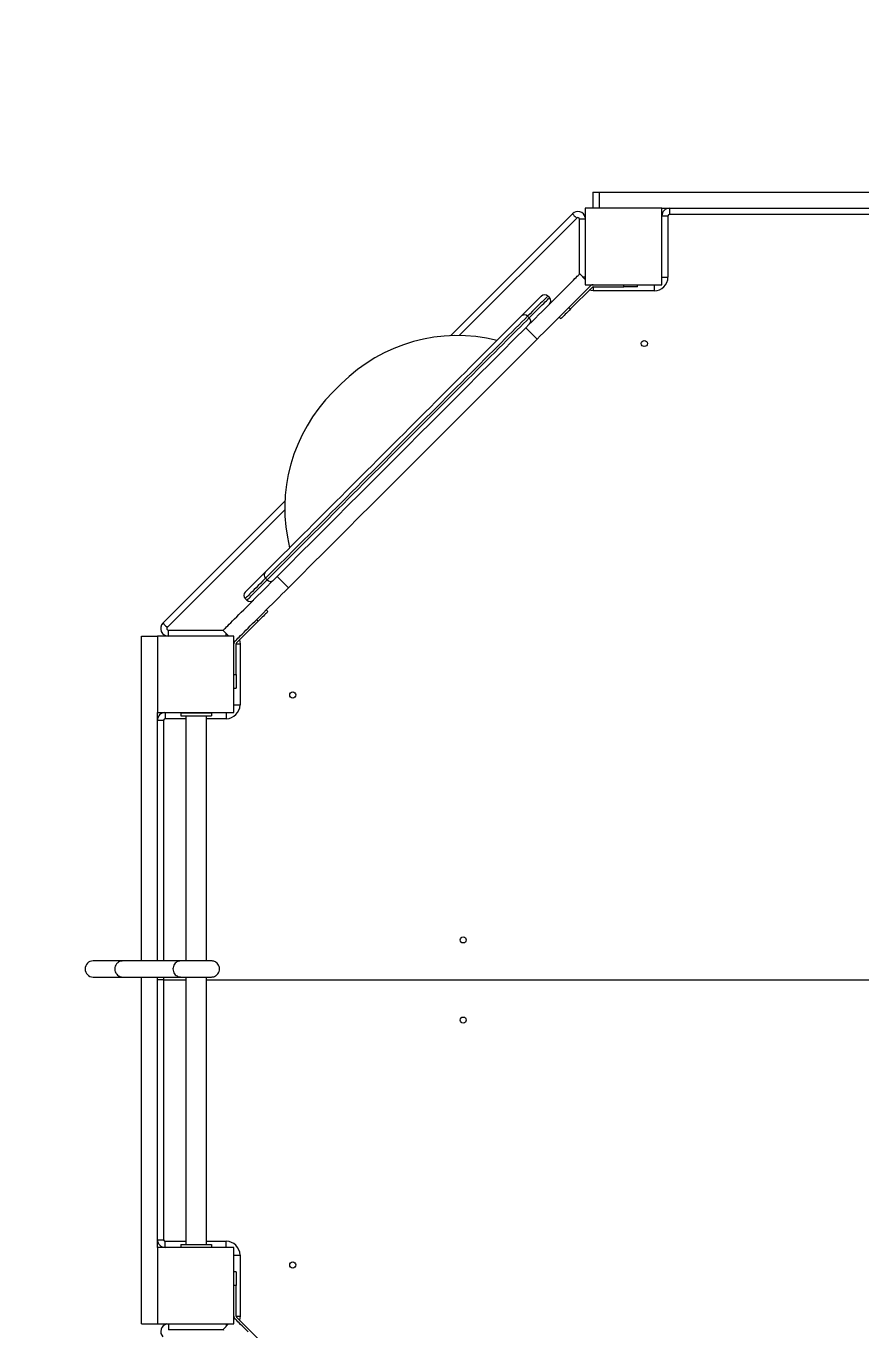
# Model space of a CAD drawing. Header units: millimetres. Extents: x -6600 to 7025, y -6221 to 3623.
# Drawn here: x -3796 to -2704, y -356 to 1350 of the extents above; entities that cross this region are included whole.
import ezdxf

# ---------------------------------------------------------------- set-up
doc = ezdxf.new("R2010")
doc.units = ezdxf.units.MM
for name, color, linetype in [('DIKOM_ОБЪЕКТ', 7, 'Continuous'), ('DIKOM_РАЗМЕР_ЗОНА', 7, 'Continuous'), ('DIKOM_РАЗМЕР_ОБЪЕКТА', 7, 'Continuous')]:
    doc.layers.add(name, color=color, linetype=linetype)
doc.styles.add('style1', font='arial.ttf', dxfattribs={"width": 0.8})
doc.dimstyles.new('1-50', dxfattribs={"dimtxt": 300, "dimasz": 200, "dimexe": 100, "dimexo": 0, "dimgap": 100, "dimtad": 1, "dimtxsty": 'style1', "dimcen": 200, "dimclrd": 7, "dimclre": 7, "dimclrt": 7, "dimadec": 1, "dimazin": 2, "dimtfac": 1, "dimtmove": 0, "dimatfit": 2, "dimfxl": 0, "dimlwd": 25, "dimlwe": 18, "dimarcsym": 0})

# ---------------------------------------------------------------- blocks, each defined once
blk = doc.blocks.new('*D0')
at = {"layer": 'Defpoints', "color": 0, "transparency": 16777216}
for p in [(5516.1, -354), (-3645.1, -372.5), (5516.1, -5541.8)]:
    blk.add_point(p, dxfattribs=at)
at = {"layer": 'DIKOM_РАЗМЕР_ОБЪЕКТА', "color": 7, "lineweight": 18, "transparency": 16777216}
for p, q in [((5516.1, -354), (5516.1, -5641.8)), ((-3645.1, -372.5), (-3645.1, -5641.8))]:
    blk.add_line(p, q, dxfattribs=at)
at = {"layer": 'DIKOM_РАЗМЕР_ОБЪЕКТА', "color": 7, "lineweight": 25, "transparency": 16777216}
blk.add_line((-3445.1, -5541.8), (5316.1, -5541.8), dxfattribs=at)
at = {"layer": 'DIKOM_РАЗМЕР_ОБЪЕКТА', "color": 7, "transparency": 16777216}
for points in [[(-3445.1, -5508.5), (-3445.1, -5575.1), (-3645.1, -5541.8)], [(5316.1, -5508.5), (5316.1, -5575.1), (5516.1, -5541.8)]]:
    blk.add_solid(points, dxfattribs=at)
at = {"layer": 'DIKOM_РАЗМЕР_ОБЪЕКТА', "color": 7, "transparency": 16777216, "insert": (935.5, -5288.6), "char_height": 300, "attachment_point": 5, "style": 'style1'}
blk.add_mtext('9150', dxfattribs=at)
blk = doc.blocks.new('*D1')
at = {"layer": 'Defpoints', "color": 0, "transparency": 16777216}
for p in [(3072.2, 2122.9), (-5486.8, -2868.5), (-2902.6, -2868.5)]:
    blk.add_point(p, dxfattribs=at)
at = {"layer": 'DIKOM_РАЗМЕР_ОБЪЕКТА', "color": 7, "lineweight": 18, "transparency": 16777216}
for p, q in [((3072.2, 2122.9), (-5586.8, 2122.9)), ((-2902.6, -2868.5), (-5586.8, -2868.5))]:
    blk.add_line(p, q, dxfattribs=at)
at = {"layer": 'DIKOM_РАЗМЕР_ОБЪЕКТА', "color": 7, "lineweight": 25, "transparency": 16777216}
blk.add_line((-5486.8, 1922.9), (-5486.8, -2668.5), dxfattribs=at)
at = {"layer": 'DIKOM_РАЗМЕР_ОБЪЕКТА', "color": 7, "transparency": 16777216}
for points in [[(-5520.1, 1922.9), (-5453.5, 1922.9), (-5486.8, 2122.9)], [(-5520.1, -2668.5), (-5453.5, -2668.5), (-5486.8, -2868.5)]]:
    blk.add_solid(points, dxfattribs=at)
at = {"layer": 'DIKOM_РАЗМЕР_ОБЪЕКТА', "color": 7, "transparency": 16777216, "insert": (-5740, -512.1), "char_height": 300, "attachment_point": 5, "rotation": 90, "style": 'style1'}
blk.add_mtext('4950', dxfattribs=at)
blk = doc.blocks.new('*D2')
at = {"layer": 'Defpoints', "color": 0, "transparency": 16777216}
for p in [(2016.7, 3622.9), (-6150.4, -4868.5), (-3431.1, -4868.5)]:
    blk.add_point(p, dxfattribs=at)
at = {"layer": 'DIKOM_РАЗМЕР_ЗОНА', "color": 7, "lineweight": 18, "transparency": 16777216}
for p, q in [((2016.7, 3622.9), (-6250.4, 3622.9)), ((-3431.1, -4868.5), (-6250.4, -4868.5))]:
    blk.add_line(p, q, dxfattribs=at)
at = {"layer": 'DIKOM_РАЗМЕР_ЗОНА', "color": 7, "lineweight": 25, "transparency": 16777216}
blk.add_line((-6150.4, 3422.9), (-6150.4, -4668.5), dxfattribs=at)
at = {"layer": 'DIKOM_РАЗМЕР_ЗОНА', "color": 7, "transparency": 16777216}
for points in [[(-6183.7, 3422.9), (-6117.1, 3422.9), (-6150.4, 3622.9)], [(-6183.7, -4668.5), (-6117.1, -4668.5), (-6150.4, -4868.5)]]:
    blk.add_solid(points, dxfattribs=at)
at = {"layer": 'DIKOM_РАЗМЕР_ЗОНА', "color": 7, "transparency": 16777216, "insert": (-6403.6, -540.9), "char_height": 300, "attachment_point": 5, "rotation": 90, "style": 'style1'}
blk.add_mtext('8450', dxfattribs=at)
blk = doc.blocks.new('*D3')
at = {"layer": 'Defpoints', "color": 0, "transparency": 16777216}
for p in [(-5145.1, 52.6), (7022.2, -451), (7022.2, -6120.9)]:
    blk.add_point(p, dxfattribs=at)
at = {"layer": 'DIKOM_РАЗМЕР_ЗОНА', "color": 7, "lineweight": 18, "transparency": 16777216}
for p, q in [((-5145.1, 52.6), (-5145.1, -6220.9)), ((7022.2, -451), (7022.2, -6220.9))]:
    blk.add_line(p, q, dxfattribs=at)
at = {"layer": 'DIKOM_РАЗМЕР_ЗОНА', "color": 7, "lineweight": 25, "transparency": 16777216}
blk.add_line((-4945.1, -6120.9), (6822.2, -6120.9), dxfattribs=at)
at = {"layer": 'DIKOM_РАЗМЕР_ЗОНА', "color": 7, "transparency": 16777216}
for points in [[(-4945.1, -6087.6), (-4945.1, -6154.2), (-5145.1, -6120.9)], [(6822.2, -6087.6), (6822.2, -6154.2), (7022.2, -6120.9)]]:
    blk.add_solid(points, dxfattribs=at)
at = {"layer": 'DIKOM_РАЗМЕР_ЗОНА', "color": 7, "transparency": 16777216, "insert": (938.6, -5867.7), "char_height": 300, "attachment_point": 5, "style": 'style1'}
blk.add_mtext('12150', dxfattribs=at)

msp = doc.modelspace()

# ---------------------------------------------------------------- linework, layer by layer
at = {"layer": 'DIKOM_ОБЪЕКТ', "color": 7, "linetype": 'Continuous', "lineweight": 15}
for p, q in [((-3054.545, 1132.628), (-3054.545, 1111.628)), ((-3054.545, 1132.628), (-3046.164, 1132.628)), ((-3046.164, 1132.628), (-3046.164, 1111.628)), ((-3046.164, 1132.628), (-2299.925, 1132.628)), ((-2964.545, 1111.628), (-3064.545, 1111.628)), ((-3064.545, 1111.628), (-3064.545, 1011.628)), ((-2964.545, 1111.628), (-2278.925, 1111.628)), ((-2964.545, 1011.628), (-2964.545, 1111.628)), ((-2954.308, 1111.628), (-2954.308, 1103.628)), ((-3241.004, 944.826), (-3081.38, 1104.45)), ((-3075.723, 1098.793), (-3229.502, 945.014)), ((-3072.309, 1025.224), (-3072.309, 1097.379)), ((-3064.545, 1097.379), (-3072.309, 1097.379)), ((-2964.308, 1101.628), (-2956.308, 1101.628)), ((-2964.308, 1021.629), (-2964.308, 1101.628)), ((-2956.308, 1101.628), (-2956.308, 1021.629)), ((-2614.31, 1103.628), (-2954.308, 1103.628)), ((-3071.762, 1025.77), (-3064.545, 1018.553)), ((-3083.783, 979.808), (-3055.549, 1008.042)), ((-3064.545, 1021.629), (-3067.621, 1021.629)), ((-3064.545, 1011.628), (-2964.545, 1011.628)), ((-3057.62, 1011.628), (-3056.913, 1010.921)), ((-3054.309, 1011.629), (-3054.309, 1011.625)), ((-3054.309, 1008.621), (-3054.309, 1003.629)), ((-3054.135, 1008.628), (-3014.206, 1008.628)), ((-3014.206, 1008.628), (-3014.206, 1011.628)), ((-2996.206, 1008.628), (-3014.206, 1008.628)), ((-2996.206, 1008.628), (-2996.206, 1011.628)), ((-2974.308, 1011.629), (-2974.308, 1003.629)), ((-2964.308, 1021.629), (-2956.308, 1021.629)), ((-3111.36, 994.658), (-3113.481, 996.779)), ((-2974.308, 1003.629), (-3054.309, 1003.629)), ((-3085.904, 981.93), (-3083.783, 979.808)), ((-3140.007, 970.253), (-3137.886, 968.132)), ((-3098.632, 969.202), (-3096.511, 967.08)), ((-3142.473, 955.06), (-3127.624, 940.21)), ((-3617.129, 568.701), (-3457.508, 728.322)), ((-3457.696, 716.82), (-3611.472, 563.044)), ((-3482.936, 627.325), (-3480.814, 625.203)), ((-3467.742, 629.791), (-3452.893, 614.941)), ((-3509.461, 600.799), (-3507.34, 598.678)), ((-3479.763, 583.829), (-3481.884, 585.95)), ((-3520.725, 542.867), (-3492.491, 571.101)), ((-3492.491, 571.101), (-3494.612, 573.222)), ((-3645.31, 551.511), (-3624.31, 551.511)), ((-3645.31, 126.551), (-3645.31, 551.511)), ((-3524.31, 551.628), (-3624.31, 551.628)), ((-3624.31, 551.628), (-3624.31, 451.628)), ((-3610.058, 551.63), (-3610.058, 559.63)), ((-3610.058, 559.63), (-3537.903, 559.63)), ((-3534.312, 551.63), (-3610.058, 551.63)), ((-3538.453, 559.08), (-3531.001, 551.628)), ((-3534.312, 551.63), (-3534.312, 554.94)), ((-3534.132, 551.628), (-3534.312, 551.63)), ((-3524.31, 451.628), (-3524.31, 551.628)), ((-3524.31, 544.938), (-3523.603, 544.231)), ((-3521.31, 501.523), (-3521.31, 541.452)), ((-3521.303, 541.63), (-3516.312, 541.63)), ((-3516.312, 541.63), (-3516.312, 461.63)), ((-3524.31, 501.523), (-3521.31, 501.523)), ((-3521.31, 501.523), (-3521.31, 483.524)), ((-3524.31, 483.524), (-3521.31, 483.524)), ((-3524.31, 461.63), (-3516.312, 461.63)), ((-3624.31, 441.63), (-3624.31, 451.628)), ((-3624.31, 451.628), (-3524.31, 451.628)), ((-3614.31, 451.628), (-3614.31, 443.63)), ((-3593.587, 451.394), (-3593.587, 447.394)), ((-3593.587, 451.394), (-3553.587, 451.394)), ((-3593.587, 447.394), (-3553.587, 447.394)), ((-3587.087, 447.394), (-3587.087, 126.58)), ((-3560.087, 126.606), (-3560.087, 447.394)), ((-3553.587, 451.394), (-3553.587, 447.394)), ((-3534.312, 451.628), (-3534.312, 443.63)), ((-3624.31, 441.63), (-3616.31, 441.63)), ((-3624.31, 126.563), (-3624.31, 441.63)), ((-3616.31, 441.63), (-3616.31, 126.568)), ((-3587.087, 443.63), (-3614.31, 443.63)), ((-3534.312, 443.63), (-3560.087, 443.63)), ((-3657.928, 126.545), (-3658.594, 126.608)), ((-3645.31, -348.489), (-3645.31, 105.457)), ((-3624.31, 101.628), (-3624.31, 105.469)), ((-3616.31, 105.474), (-3616.31, 101.628)), ((-3587.087, 105.487), (-3587.087, -244.606)), ((-3560.087, -244.606), (-3560.087, 105.513)), ((-3616.31, 101.628), (-3624.31, 101.628)), ((-3624.31, -238.369), (-3624.31, 101.628)), ((-3616.31, 101.628), (-3587.087, 101.628)), ((-3616.31, 101.628), (-3616.31, -238.369)), ((-3560.087, 101.628), (-2614.31, 101.628)), ((-3624.31, -248.606), (-3624.31, -238.369)), ((-3624.31, -238.369), (-3616.31, -238.369)), ((-3624.31, -248.606), (-3624.31, -348.606)), ((-3524.31, -248.606), (-3624.31, -248.606)), ((-3614.31, -248.369), (-3614.31, -240.369)), ((-3614.31, -240.369), (-3587.087, -240.369)), ((-3593.587, -248.369), (-3614.31, -248.369)), ((-3593.587, -244.606), (-3593.587, -248.606)), ((-3593.587, -244.606), (-3553.587, -244.606)), ((-3560.087, -240.369), (-3534.311, -240.369)), ((-3553.587, -244.606), (-3553.587, -248.606)), ((-3534.311, -248.369), (-3553.587, -248.369)), ((-3534.311, -248.369), (-3534.311, -240.369)), ((-3524.31, -348.606), (-3524.31, -248.606)), ((-3524.311, -258.369), (-3516.311, -258.369)), ((-3516.311, -258.369), (-3516.311, -338.37)), ((-3521.31, -280.267), (-3524.31, -280.267)), ((-3521.31, -280.267), (-3521.31, -298.267)), ((-3521.31, -298.267), (-3524.31, -298.267)), ((-3521.31, -338.196), (-3521.31, -298.267)), ((-3524.311, -338.37), (-3524.307, -338.37)), ((-3524.31, -341.681), (-3523.603, -340.974)), ((-3521.303, -338.37), (-3516.311, -338.37)), ((-3492.491, -367.844), (-3520.725, -339.61)), ((-3645.31, -348.489), (-3624.31, -348.489)), ((-3624.31, -348.606), (-3524.31, -348.606)), ((-3610.061, -348.606), (-3610.061, -356.37)), ((-3537.906, -356.37), (-3610.061, -356.37)), ((-3538.453, -355.823), (-3531.235, -348.606)), ((-3534.311, -348.606), (-3534.311, -351.682))]:
    msp.add_line(p, q, dxfattribs=at)
at = {"layer": 'DIKOM_ОБЪЕКТ', "color": 7, "linetype": 'Continuous', "lineweight": 15, "flags": 128}
for points in [[(-3081.38, 1104.45), (-3081.271, 1104.341), (-3080.949, 1104.02), (-3080.427, 1103.497), (-3079.723, 1102.793), (-3078.866, 1101.936), (-3077.888, 1100.958), (-3076.827, 1099.897), (-3075.723, 1098.793)], [(-3142.473, 955.06), (-3138.203, 959.329), (-3133.95, 963.583), (-3129.727, 967.806), (-3125.551, 971.982), (-3121.436, 976.096), (-3117.398, 980.134), (-3113.452, 984.08), (-3109.612, 987.92), (-3105.892, 991.641), (-3102.305, 995.228), (-3098.864, 998.668), (-3095.583, 1001.95), (-3092.473, 1005.06), (-3089.545, 1007.987), (-3086.811, 1010.722), (-3084.279, 1013.253), (-3081.96, 1015.573), (-3079.862, 1017.671), (-3077.992, 1019.541), (-3076.357, 1021.175), (-3074.964, 1022.569), (-3073.817, 1023.716), (-3072.92, 1024.612), (-3072.278, 1025.255), (-3071.891, 1025.641), (-3071.762, 1025.77)], [(-3127.624, 940.21), (-3123.354, 944.48), (-3119.1, 948.734), (-3114.878, 952.956), (-3110.701, 957.133), (-3106.587, 961.247), (-3102.549, 965.285), (-3098.603, 969.231), (-3094.763, 973.071), (-3091.042, 976.792), (-3087.455, 980.379), (-3084.015, 983.819), (-3080.734, 987.1), (-3077.624, 990.21), (-3074.696, 993.138), (-3071.961, 995.873), (-3069.43, 998.404), (-3067.111, 1000.723), (-3065.012, 1002.822), (-3063.143, 1004.691), (-3061.508, 1006.326), (-3060.115, 1007.719), (-3058.968, 1008.866), (-3058.071, 1009.763), (-3057.428, 1010.406), (-3057.042, 1010.792), (-3056.913, 1010.921)], [(-2964.545, 1019.465), (-2964.5, 1019.678), (-2964.308, 1021.629)], [(-3147.924, 970.822), (-3144.536, 974.21), (-3141.371, 977.375), (-3138.434, 980.312), (-3135.727, 983.018), (-3133.256, 985.49), (-3131.022, 987.724), (-3129.029, 989.717), (-3127.279, 991.466), (-3125.775, 992.97), (-3124.519, 994.227), (-3123.512, 995.234), (-3122.756, 995.99), (-3122.251, 996.495), (-3121.998, 996.747), (-3121.967, 996.779)], [(-3113.481, 996.779), (-3113.552, 996.709), (-3113.863, 996.397), (-3114.424, 995.836), (-3115.233, 995.027), (-3116.289, 993.971), (-3117.592, 992.669), (-3119.138, 991.122), (-3120.927, 989.333), (-3122.956, 987.305), (-3125.222, 985.038), (-3127.723, 982.537), (-3130.456, 979.804), (-3133.417, 976.844), (-3136.602, 973.659), (-3140.007, 970.253)], [(-3137.886, 968.132), (-3134.48, 971.537), (-3131.295, 974.722), (-3128.335, 977.683), (-3125.602, 980.416), (-3123.101, 982.917), (-3120.834, 985.183), (-3118.806, 987.212), (-3117.017, 989.001), (-3115.47, 990.548), (-3114.168, 991.85), (-3113.112, 992.906), (-3112.303, 993.715), (-3111.742, 994.276), (-3111.43, 994.588), (-3111.36, 994.658)], [(-3054.309, 1003.629), (-3056.87, 1003.812), (-3059.266, 1004.325)], [(-3083.783, 979.808), (-3085.594, 977.997), (-3087.369, 976.222), (-3089.07, 974.521), (-3090.664, 972.927), (-3092.118, 971.473), (-3093.402, 970.189), (-3094.49, 969.101), (-3095.361, 968.231), (-3095.995, 967.596), (-3096.381, 967.21), (-3096.511, 967.08)], [(-3483.504, 635.242), (-3479.897, 638.848), (-3476.076, 642.669), (-3472.047, 646.699), (-3467.813, 650.933), (-3463.381, 655.365), (-3458.756, 659.989), (-3453.945, 664.8), (-3448.954, 669.792), (-3443.789, 674.957), (-3438.457, 680.289), (-3432.965, 685.781), (-3427.32, 691.426), (-3421.529, 697.216), (-3415.601, 703.145), (-3409.542, 709.203), (-3403.362, 715.384), (-3397.066, 721.679), (-3390.665, 728.081), (-3384.166, 734.58), (-3377.578, 741.168), (-3370.909, 747.837), (-3364.168, 754.578), (-3357.364, 761.382), (-3350.506, 768.24), (-3343.602, 775.144), (-3336.662, 782.084), (-3329.694, 789.051), (-3322.709, 796.037), (-3315.714, 803.032), (-3308.719, 810.026), (-3301.734, 817.012), (-3294.766, 823.979), (-3287.826, 830.919), (-3280.922, 837.823), (-3274.064, 844.682), (-3267.26, 851.486), (-3260.519, 858.227), (-3253.85, 864.895), (-3247.262, 871.484), (-3240.763, 877.983), (-3234.362, 884.384), (-3228.066, 890.679), (-3221.885, 896.86), (-3215.827, 902.919), (-3209.898, 908.847), (-3204.108, 914.638), (-3198.463, 920.283), (-3192.971, 925.775), (-3187.639, 931.107), (-3182.474, 936.272), (-3177.483, 941.263), (-3172.672, 946.074), (-3168.047, 950.698), (-3163.615, 955.131), (-3159.381, 959.364), (-3155.351, 963.394), (-3151.531, 967.215), (-3147.924, 970.822)], [(-3140.007, 970.253), (-3143.628, 966.632), (-3147.461, 962.799), (-3151.501, 958.759), (-3155.742, 954.518), (-3160.179, 950.081), (-3164.807, 945.453), (-3169.62, 940.64), (-3174.612, 935.649), (-3179.776, 930.485), (-3185.105, 925.155), (-3190.595, 919.666), (-3196.236, 914.024), (-3202.022, 908.238), (-3207.947, 902.313), (-3214.002, 896.258), (-3220.18, 890.081), (-3226.472, 883.788), (-3232.872, 877.388), (-3239.371, 870.889), (-3245.961, 864.299), (-3252.633, 857.627), (-3259.38, 850.881), (-3266.192, 844.069), (-3273.061, 837.2), (-3279.978, 830.282), (-3286.936, 823.325), (-3293.924, 816.337), (-3300.934, 809.327), (-3307.957, 802.303), (-3314.985, 795.275), (-3322.009, 788.252), (-3329.019, 781.241), (-3336.007, 774.253), (-3342.964, 767.296), (-3349.882, 760.379), (-3356.751, 753.509), (-3363.563, 746.697), (-3370.309, 739.951), (-3376.982, 733.279), (-3383.571, 726.689), (-3390.07, 720.19), (-3396.47, 713.79), (-3402.763, 707.497), (-3408.941, 701.32), (-3414.996, 695.265), (-3420.92, 689.34), (-3426.707, 683.554), (-3432.348, 677.912), (-3437.837, 672.423), (-3443.167, 667.093), (-3448.331, 661.929), (-3453.323, 656.938), (-3458.135, 652.125), (-3462.763, 647.497), (-3467.201, 643.06), (-3471.442, 638.819), (-3475.481, 634.779), (-3479.314, 630.946), (-3482.936, 627.325)], [(-3480.814, 625.203), (-3477.193, 628.825), (-3473.36, 632.658), (-3469.32, 636.697), (-3465.079, 640.938), (-3460.642, 645.376), (-3456.014, 650.004), (-3451.201, 654.817), (-3446.21, 659.808), (-3441.046, 664.972), (-3435.716, 670.302), (-3430.227, 675.791), (-3424.585, 681.432), (-3418.799, 687.219), (-3412.874, 693.143), (-3406.819, 699.198), (-3400.642, 705.376), (-3394.349, 711.669), (-3387.949, 718.069), (-3381.45, 724.568), (-3374.86, 731.157), (-3368.188, 737.83), (-3361.442, 744.576), (-3354.63, 751.388), (-3347.76, 758.257), (-3340.843, 765.175), (-3333.886, 772.132), (-3326.898, 779.12), (-3319.887, 786.13), (-3312.864, 793.154), (-3305.836, 800.182), (-3298.813, 807.205), (-3291.802, 814.215), (-3284.814, 821.203), (-3277.857, 828.161), (-3270.94, 835.078), (-3264.07, 841.947), (-3257.258, 848.759), (-3250.512, 855.506), (-3243.84, 862.178), (-3237.25, 868.768), (-3230.751, 875.267), (-3224.351, 881.667), (-3218.058, 887.959), (-3211.881, 894.137), (-3205.826, 900.192), (-3199.901, 906.117), (-3194.115, 911.903), (-3188.473, 917.545), (-3182.984, 923.034), (-3177.654, 928.364), (-3172.49, 933.527), (-3167.499, 938.519), (-3162.686, 943.332), (-3158.058, 947.96), (-3153.621, 952.397), (-3149.38, 956.638), (-3145.34, 960.678), (-3141.507, 964.511), (-3137.886, 968.132)], [(-3142.473, 955.06), (-3157.822, 939.71), (-3173.214, 924.319), (-3188.642, 908.89), (-3204.104, 893.428), (-3219.595, 877.938), (-3235.109, 862.423), (-3250.644, 846.889), (-3266.194, 831.339), (-3281.755, 815.778), (-3297.322, 800.21), (-3312.892, 784.64), (-3328.46, 769.073), (-3344.021, 753.512), (-3359.571, 737.962), (-3375.105, 722.427), (-3390.62, 706.912), (-3406.111, 691.422), (-3421.572, 675.96), (-3437.001, 660.531), (-3452.392, 645.14), (-3467.742, 629.791)], [(-3127.624, 940.21), (-3142.973, 924.861), (-3158.364, 909.469), (-3173.793, 894.041), (-3189.255, 878.579), (-3204.745, 863.089), (-3220.26, 847.574), (-3235.795, 832.039), (-3251.345, 816.489), (-3266.906, 800.928), (-3282.473, 785.361), (-3298.043, 769.791), (-3313.611, 754.223), (-3329.172, 738.662), (-3344.722, 723.112), (-3360.256, 707.578), (-3375.771, 692.063), (-3391.261, 676.573), (-3406.723, 661.111), (-3422.152, 645.682), (-3437.543, 630.291), (-3452.893, 614.941)], [(-3383.77, 882.054), (-3383.908, 881.916), (-3384.313, 881.511), (-3384.966, 880.857), (-3385.835, 879.989), (-3386.874, 878.95), (-3388.033, 877.791), (-3389.253, 876.571), (-3390.473, 875.351), (-3391.632, 874.192), (-3392.672, 873.152), (-3393.54, 872.284), (-3394.193, 871.631), (-3394.598, 871.225), (-3394.736, 871.088)], [(-3509.461, 609.284), (-3509.43, 609.316), (-3509.177, 609.569), (-3508.672, 610.073), (-3507.916, 610.83), (-3506.909, 611.837), (-3505.653, 613.093), (-3504.149, 614.597), (-3502.399, 616.347), (-3500.406, 618.34), (-3498.172, 620.573), (-3495.701, 623.045), (-3492.994, 625.751), (-3490.057, 628.689), (-3486.892, 631.854), (-3483.504, 635.242)], [(-3538.453, 559.08), (-3538.324, 559.209), (-3537.937, 559.595), (-3537.294, 560.238), (-3536.398, 561.135), (-3535.251, 562.282), (-3533.858, 563.675), (-3532.223, 565.309), (-3530.353, 567.179), (-3528.255, 569.278), (-3525.936, 571.597), (-3523.404, 574.128), (-3520.67, 576.863), (-3517.742, 579.791), (-3514.632, 582.901), (-3511.351, 586.182), (-3507.91, 589.622), (-3504.323, 593.209), (-3500.603, 596.93), (-3496.762, 600.77), (-3492.816, 604.716), (-3488.779, 608.754), (-3484.664, 612.868), (-3480.488, 617.045), (-3476.265, 621.267), (-3472.011, 625.521), (-3467.742, 629.791)], [(-3523.603, 544.231), (-3523.474, 544.36), (-3523.088, 544.746), (-3522.445, 545.389), (-3521.549, 546.285), (-3520.402, 547.432), (-3519.008, 548.826), (-3517.374, 550.46), (-3515.504, 552.33), (-3513.406, 554.428), (-3511.086, 556.748), (-3508.555, 559.279), (-3505.82, 562.014), (-3502.893, 564.941), (-3499.783, 568.051), (-3496.501, 571.333), (-3493.061, 574.773), (-3489.474, 578.36), (-3485.754, 582.08), (-3481.913, 585.921), (-3477.967, 589.867), (-3473.929, 593.905), (-3469.815, 598.019), (-3465.639, 602.195), (-3461.416, 606.418), (-3457.162, 610.672), (-3452.893, 614.941)], [(-3482.936, 627.325), (-3486.341, 623.919), (-3489.526, 620.734), (-3492.487, 617.774), (-3495.219, 615.041), (-3497.72, 612.54), (-3499.987, 610.273), (-3502.016, 608.245), (-3503.805, 606.456), (-3505.351, 604.909), (-3506.653, 603.607), (-3507.71, 602.551), (-3508.519, 601.742), (-3509.079, 601.181), (-3509.391, 600.869), (-3509.461, 600.799)], [(-3507.34, 598.678), (-3507.27, 598.748), (-3506.958, 599.06), (-3506.397, 599.62), (-3505.588, 600.429), (-3504.532, 601.486), (-3503.23, 602.788), (-3501.683, 604.334), (-3499.894, 606.123), (-3497.866, 608.152), (-3495.599, 610.419), (-3493.098, 612.92), (-3490.365, 615.652), (-3487.405, 618.613), (-3484.22, 621.798), (-3480.814, 625.203)], [(-3479.763, 583.829), (-3479.892, 583.699), (-3480.278, 583.313), (-3480.913, 582.678), (-3481.783, 581.808), (-3482.872, 580.72), (-3484.156, 579.436), (-3485.609, 577.982), (-3487.203, 576.388), (-3488.905, 574.687), (-3490.679, 572.912), (-3492.491, 571.101)], [(-3617.129, 568.701), (-3617.02, 568.592), (-3616.699, 568.27), (-3616.176, 567.748), (-3615.472, 567.044), (-3614.615, 566.187), (-3613.637, 565.209), (-3612.576, 564.148), (-3611.472, 563.044)], [(-3517.008, 546.584), (-3516.496, 544.191), (-3516.312, 541.63)], [(-3553.595, 126.614), (-3553.781, 126.613), (-3554.336, 126.612), (-3555.25, 126.611), (-3556.506, 126.61), (-3558.08, 126.608), (-3559.944, 126.606), (-3562.061, 126.604), (-3564.393, 126.602), (-3566.897, 126.599), (-3569.525, 126.597), (-3572.23, 126.594), (-3574.959, 126.591), (-3577.664, 126.589), (-3580.292, 126.586), (-3582.796, 126.584), (-3585.128, 126.582), (-3587.246, 126.58), (-3589.109, 126.578), (-3590.683, 126.577), (-3591.939, 126.576), (-3592.853, 126.575), (-3593.408, 126.575), (-3593.595, 126.575)], [(-3587.087, 126.583), (-3587.559, 126.582), (-3589.334, 126.58), (-3590.831, 126.579), (-3592.024, 126.577), (-3592.891, 126.576), (-3593.418, 126.575), (-3593.595, 126.575)], [(-3553.595, 126.614), (-3553.809, 126.614), (-3554.448, 126.613), (-3555.498, 126.612), (-3556.936, 126.611), (-3558.732, 126.61), (-3560.087, 126.609)], [(-3593.574, 105.482), (-3593.388, 105.482), (-3592.833, 105.482), (-3591.919, 105.483), (-3590.663, 105.484), (-3589.089, 105.485), (-3587.225, 105.487), (-3585.108, 105.489), (-3582.776, 105.491), (-3580.272, 105.493), (-3577.643, 105.495), (-3574.939, 105.498), (-3572.209, 105.501), (-3569.505, 105.503), (-3566.877, 105.506), (-3564.373, 105.508), (-3562.041, 105.511), (-3559.923, 105.513), (-3558.06, 105.515), (-3556.486, 105.517), (-3555.23, 105.518), (-3554.316, 105.519), (-3553.761, 105.52), (-3553.574, 105.52)], [(-3532.147, -248.606), (-3532.361, -248.561), (-3534.311, -248.369)], [(-3505.82, -358.757), (-3508.555, -356.023), (-3511.086, -353.491), (-3513.406, -351.172), (-3515.504, -349.074), (-3517.374, -347.204), (-3519.008, -345.569), (-3520.402, -344.176), (-3521.549, -343.029), (-3522.445, -342.132), (-3523.088, -341.49), (-3523.474, -341.103), (-3523.603, -340.974)], [(-3516.311, -338.37), (-3516.495, -340.932), (-3517.008, -343.327)], [(-3537.294, -356.982), (-3537.937, -356.339), (-3538.324, -355.952), (-3538.453, -355.823)]]:
    msp.add_lwpolyline(points, dxfattribs=at)
at = {"layer": 'DIKOM_ОБЪЕКТ', "color": 7, "linetype": 'Continuous', "lineweight": 15}
for centre in [(-2987.309, 934.629), (-3447.312, 474.63), (-3224.31, 154.128), (-3224.31, 49.128), (-3447.311, -271.37)]:
    msp.add_circle(centre, 4, dxfattribs=at)
for centre, radius, start, end in [((-2954.308, 1101.628), 10, 90, 180), ((-3074.309, 1097.379), 10, 12.472766, 135.000001), ((-3074.309, 1097.379), 2, 0, 135.000001), ((-2954.308, 1101.628), 2, 90, 180), ((-3054.135, 1006.628), 5, 90, 135), ((-3054.135, 1006.628), 2, 90, 135), ((-2974.308, 1021.629), 18, 270, 0), ((-3117.724, 992.536), 6, 45, 135), ((-3115.603, 990.415), 6, 315, 45), ((-3144.253, 966.538), 5.642, 41.188543, 130.598502), ((-3141.601, 963.886), 5.642, 319.401978, 48.811498), ((-3231.742, 730.026), 215, 76.082988, 135), ((-3242.708, 719.06), 215, 135, 193.917012), ((-3479.22, 631.57), 5.642, 139.402275, 228.810863), ((-3476.569, 628.919), 5.642, 221.188888, 310.597276), ((-3505.219, 605.042), 6, 135, 225), ((-3503.097, 602.92), 6, 225, 315), ((-3610.058, 561.63), 10, 135.000001, 270), ((-3610.058, 561.63), 2, 135.000001, 270), ((-3519.31, 541.452), 5, 135, 180), ((-3519.31, 541.452), 2, 135, 180), ((-3534.312, 461.63), 18, 270, 0), ((-3614.31, 441.63), 10, 91.035521, 180), ((-3614.31, 441.63), 2, 90, 180), ((-3708.478, 116.05), 10.547, 90.120909, 269.833839), ((-3614.31, -238.369), 10, 180, 270), ((-3614.31, -238.369), 2, 180, 270), ((-3534.311, -258.369), 18, 0, 90), ((-3519.31, -338.196), 5, 180, 225), ((-3519.31, -338.196), 2, 180, 225), ((-3610.061, -358.37), 10, 102.472766, 225.000001)]:
    msp.add_arc(centre, radius, start, end, dxfattribs=at)
for points, knots in [([(-3658.542, 126.608), (-3658.605, 126.609), (-3658.728, 126.61), (-3659.13, 126.611), (-3659.673, 126.612), (-3660.356, 126.613), (-3661.149, 126.614), (-3662.03, 126.614), (-3662.971, 126.614), (-3663.957, 126.615), (-3664.931, 126.615), (-3665.865, 126.615), (-3666.737, 126.614), (-3667.602, 126.614), (-3668.481, 126.614), (-3669.397, 126.614), (-3670.351, 126.614), (-3671.342, 126.613), (-3673.003, 126.613), (-3675.446, 126.612), (-3678.163, 126.611), (-3680.384, 126.61), (-3682.081, 126.609), (-3683.998, 126.609), (-3686.163, 126.608), (-3688.586, 126.607), (-3691.28, 126.605), (-3694.233, 126.604), (-3697.446, 126.602), (-3700.915, 126.6), (-3704.633, 126.599), (-3707.196, 126.597), (-3708.513, 126.597)], [0, 0, 0, 0, 0.04908788, 0.09552201, 0.13930428, 0.18043731, 0.21892475, 0.25415359, 0.28683779, 0.31698063, 0.34458478, 0.36708801, 0.38757051, 0.40640036, 0.42507045, 0.44374026, 0.46241016, 0.48108042, 0.49975147, 0.55298671, 0.60624982, 0.62871632, 0.65371581, 0.6812502, 0.71132145, 0.74462345, 0.78057064, 0.81916426, 0.86040504, 0.90429252, 0.95082518, 1, 1, 1, 1]), ([(-3669.704, 126.553), (-3670.661, 126.476), (-3672.568, 126.322), (-3675.106, 125.161), (-3677.004, 123.662), (-3678.514, 121.837), (-3679.68, 119.568), (-3680.266, 116.737), (-3680.059, 113.796), (-3679.133, 111.202), (-3677.598, 108.921), (-3675.48, 107.05), (-3672.717, 105.71), (-3670.7, 105.542), (-3669.702, 105.459)], [0, 0, 0, 0, 0.08640384, 0.17205118, 0.24728451, 0.30324918, 0.38496155, 0.47526696, 0.56072704, 0.64813884, 0.72040087, 0.80925188, 0.90557933, 1, 1, 1, 1]), ([(-3658.92, 126.599), (-3658.926, 126.6), (-3658.938, 126.6), (-3659.113, 126.599), (-3659.368, 126.599), (-3659.676, 126.598), (-3659.988, 126.596), (-3660.281, 126.595), (-3660.545, 126.594), (-3660.799, 126.593), (-3661.043, 126.592), (-3661.275, 126.591), (-3661.83, 126.589), (-3662.757, 126.585), (-3663.959, 126.581), (-3665.035, 126.577), (-3665.729, 126.574), (-3666.177, 126.572), (-3666.402, 126.571), (-3666.623, 126.57), (-3666.844, 126.57), (-3667.074, 126.569), (-3667.338, 126.567), (-3667.637, 126.566), (-3667.969, 126.565), (-3668.313, 126.563), (-3668.662, 126.561), (-3669.004, 126.56), (-3669.32, 126.558), (-3669.586, 126.556), (-3669.785, 126.554), (-3669.816, 126.552), (-3669.832, 126.552)], [0, 0, 0, 0, 0.03571212, 0.07629623, 0.11418945, 0.14938735, 0.18188734, 0.20552935, 0.22750472, 0.24781394, 0.26645846, 0.28343961, 0.29923862, 0.38500277, 0.47321631, 0.53633219, 0.59819033, 0.61418495, 0.63009439, 0.64591875, 0.66169065, 0.67855256, 0.69707268, 0.72148786, 0.7482967, 0.77750292, 0.80911175, 0.84312687, 0.87887557, 0.91694112, 0.95731834, 1, 1, 1, 1]), ([(-3587.087, 126.587), (-3587.235, 126.587), (-3589.13, 126.586), (-3592.639, 126.583), (-3597.497, 126.58), (-3601.994, 126.577), (-3606.134, 126.574), (-3609.827, 126.572), (-3613.1, 126.57), (-3615.979, 126.568), (-3618.58, 126.566), (-3620.918, 126.565), (-3623.068, 126.563), (-3626.265, 126.561), (-3630.512, 126.559), (-3635.672, 126.556), (-3640.593, 126.553), (-3645.086, 126.551), (-3649.071, 126.549), (-3652.512, 126.547), (-3654.918, 126.546), (-3656.525, 126.546), (-3657.54, 126.545), (-3658.567, 126.545), (-3659.639, 126.545), (-3660.753, 126.544), (-3661.888, 126.544), (-3663.02, 126.544), (-3664.128, 126.544), (-3665.188, 126.544), (-3666.179, 126.545), (-3667.08, 126.545), (-3667.853, 126.546), (-3668.493, 126.547), (-3668.994, 126.548), (-3669.356, 126.549), (-3669.582, 126.55), (-3669.609, 126.552), (-3669.622, 126.552)], [0, 0, 0, 0, 0.00294523, 0.03789742, 0.07077557, 0.10157953, 0.13030963, 0.15696688, 0.17958365, 0.20046214, 0.21960385, 0.23701119, 0.2528477, 0.26846911, 0.31074976, 0.35366644, 0.39721986, 0.44112176, 0.4815058, 0.52031111, 0.55754846, 0.57175105, 0.5857414, 0.60087157, 0.61788979, 0.63679786, 0.65759809, 0.68029286, 0.70488558, 0.73137968, 0.75977848, 0.79008605, 0.82230543, 0.85443744, 0.88827323, 0.92381305, 0.9610562, 1, 1, 1, 1]), ([(-3593.595, 126.575), (-3593.598, 126.575), (-3594.231, 126.575), (-3595.61, 126.444), (-3597.768, 125.794), (-3600.038, 124.478), (-3602.136, 122.349), (-3603.658, 119.43), (-3604.215, 116.008), (-3603.645, 112.588), (-3602.112, 109.676), (-3600.007, 107.553), (-3597.735, 106.255), (-3595.577, 105.587), (-3594.205, 105.515), (-3593.574, 105.482)], [0, 0, 0, 0, 0.00030694, 0.05783733, 0.12558413, 0.20459466, 0.29491527, 0.39480886, 0.50030886, 0.60580945, 0.70570078, 0.79601933, 0.87488823, 0.94253488, 1, 1, 1, 1]), ([(-3553.574, 105.52), (-3552.944, 105.555), (-3551.572, 105.63), (-3549.415, 106.301), (-3547.146, 107.604), (-3545.045, 109.731), (-3543.517, 112.646), (-3542.954, 116.067), (-3543.517, 119.487), (-3545.045, 122.404), (-3547.147, 124.528), (-3549.419, 125.841), (-3551.579, 126.487), (-3552.958, 126.614), (-3553.591, 126.614), (-3553.595, 126.614)], [0, 0, 0, 0, 0.05746505, 0.12511189, 0.20398037, 0.29429958, 0.39419047, 0.49969051, 0.60519164, 0.70508464, 0.79540505, 0.87441609, 0.94216264, 0.99969306, 1, 1, 1, 1]), ([(-3708.504, 105.503), (-3707.189, 105.504), (-3704.631, 105.505), (-3700.921, 105.507), (-3697.458, 105.509), (-3694.25, 105.51), (-3691.317, 105.512), (-3688.655, 105.513), (-3686.256, 105.514), (-3684.096, 105.515), (-3682.227, 105.516), (-3680.622, 105.517), (-3679.249, 105.517), (-3677.991, 105.518), (-3676.801, 105.518), (-3675.645, 105.519), (-3674.519, 105.519), (-3673.426, 105.519), (-3671.912, 105.52), (-3670.856, 105.52), (-3670.124, 105.52)], [0, 0, 0, 0, 0.09045409, 0.17605895, 0.25680914, 0.33270152, 0.40373578, 0.46877367, 0.52912845, 0.58480317, 0.6358014, 0.67738659, 0.71524923, 0.75001265, 0.78444229, 0.81886882, 0.85329234, 0.88771334, 0.92213188, 1, 1, 1, 1]), ([(-3669.785, 105.459), (-3669.764, 105.459), (-3669.722, 105.458), (-3669.476, 105.456), (-3669.102, 105.455), (-3668.603, 105.454), (-3667.996, 105.453), (-3667.3, 105.452), (-3666.554, 105.452), (-3665.785, 105.451), (-3665.017, 105.451), (-3664.243, 105.451), (-3663.475, 105.451), (-3662.705, 105.451), (-3661.463, 105.451), (-3659.557, 105.451), (-3656.712, 105.452), (-3653.373, 105.453), (-3649.662, 105.455), (-3645.719, 105.457), (-3641.684, 105.459), (-3638.347, 105.461), (-3635.833, 105.462), (-3634.132, 105.463), (-3632.282, 105.465), (-3630.191, 105.466), (-3627.821, 105.467), (-3625.158, 105.469), (-3622.19, 105.471), (-3618.906, 105.473), (-3615.294, 105.475), (-3611.346, 105.478), (-3607.056, 105.48), (-3602.513, 105.483), (-3598.016, 105.486), (-3595.044, 105.488), (-3593.657, 105.489)], [0, 0, 0, 0, 0.04093083, 0.07968029, 0.1162463, 0.15062822, 0.18282783, 0.21284752, 0.24069001, 0.26430255, 0.28609124, 0.30605866, 0.32420678, 0.34073417, 0.35706777, 0.40126979, 0.4461345, 0.49167232, 0.53756869, 0.57978306, 0.62036058, 0.65930444, 0.67415713, 0.68880373, 0.70471417, 0.72259581, 0.74245081, 0.76428211, 0.78809204, 0.81388399, 0.84166027, 0.8714239, 0.90317687, 0.93692086, 0.97056118, 1, 1, 1, 1])]:
    msp.add_open_spline(points, degree=3, knots=knots, dxfattribs=at)

# ---------------------------------------------------------------- dimensions: what is measured, and where the dimension line sits
at = {"layer": 'DIKOM_РАЗМЕР_ЗОНА'}
dim = msp.add_linear_dim(base=(-6150.408, -4868.463), p1=(2016.737, 3622.925), p2=(-3431.086, -4868.463), angle=90, text='8450', dimstyle='1-50', dxfattribs=at)
dim.commit()
dim.dimension.update_dxf_attribs({"geometry": '*D2', "text_midpoint": (-6150.408, -540.877), "dimtype": 160})
dim = msp.add_linear_dim(base=(7022.219, -6120.906), p1=(-5145.086, 52.645), p2=(7022.219, -451.033), text='12150', dimstyle='1-50', dxfattribs=at)
dim.commit()
dim.dimension.update_dxf_attribs({"geometry": '*D3', "text_midpoint": (938.567, -6120.906), "dimtype": 160})
at = {"layer": 'DIKOM_РАЗМЕР_ОБЪЕКТА'}
dim = msp.add_linear_dim(base=(-5486.798, -2868.463), p1=(3072.189, 2122.925), p2=(-2902.586, -2868.463), angle=90, text='4950', dimstyle='1-50', dxfattribs=at)
dim.commit()
dim.dimension.update_dxf_attribs({"geometry": '*D1', "text_midpoint": (-5486.798, -512.097), "dimtype": 160})
dim = msp.add_linear_dim(base=(5516.104, -5541.815), p1=(-3645.086, -372.472), p2=(5516.104, -353.956), text='9150', dimstyle='1-50', dxfattribs=at)
dim.commit()
dim.dimension.update_dxf_attribs({"geometry": '*D0', "text_midpoint": (935.509, -5541.815), "dimtype": 160})

doc.saveas('drawing.dxf')
